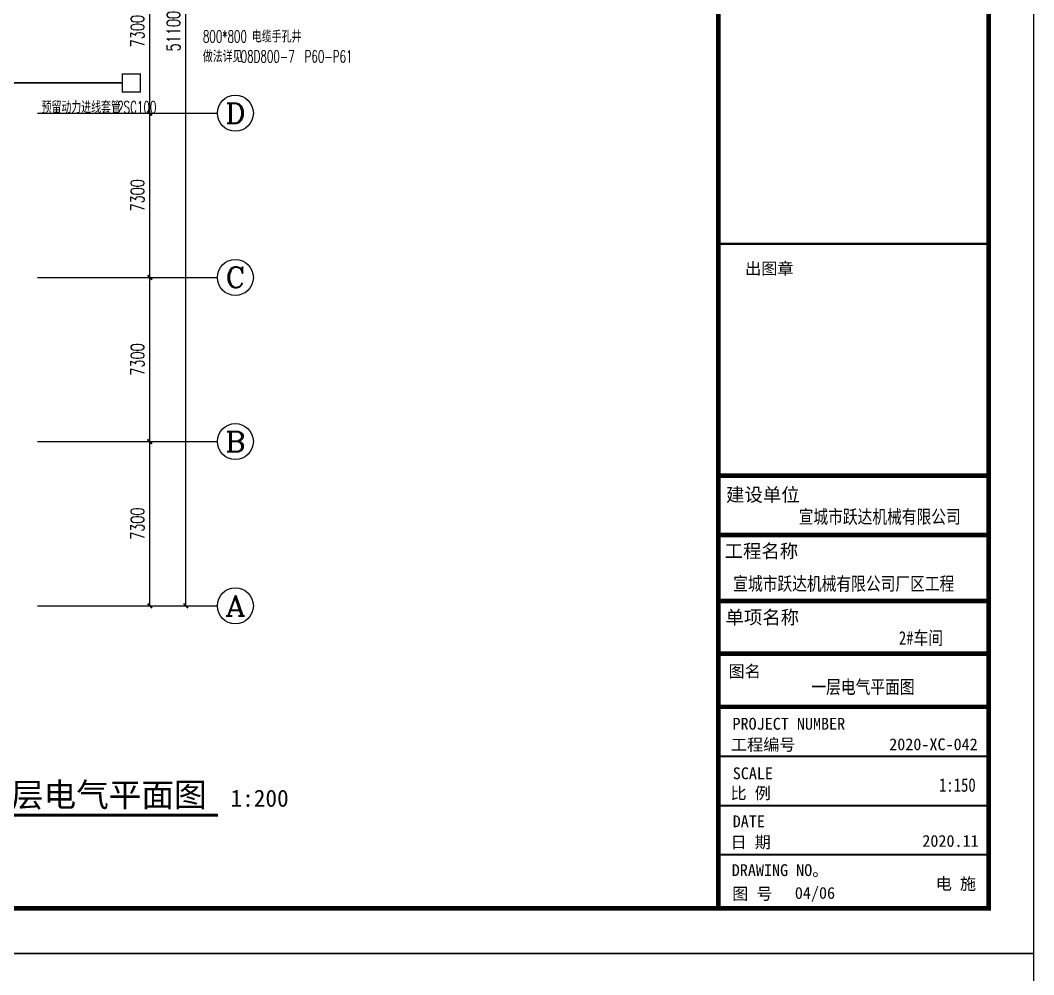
# Model space of a CAD drawing. Extents: x 1680110 to 2699828, y 269661 to 891349.
# Drawn here: x 2435175 to 2480218, y 556282 to 598722 of the extents above; entities that cross this region are included whole.
import ezdxf
from ezdxf.enums import TextEntityAlignment as Align

# ---------------------------------------------------------------- set-up
doc = ezdxf.new("R2010")
doc.units = 0
doc.header["$LTSCALE"] = 1000
doc.header["$MEASUREMENT"] = 0
for name, color, linetype in [('AXIS', 3, 'Continuous'), ('AXIS_TEXT', 7, 'Continuous'), ('DIM-箱柜', 3, 'Continuous'), ('DIM_SYMB', 3, 'Continuous'), ('PUB_TITLE', 4, 'Continuous'), ('TEXT', 7, 'Continuous'), ('WIRE-照明', 1, 'Continuous'), ('中文', 2, 'Continuous'), ('图框', 4, 'Continuous')]:
    doc.layers.add(name, color=color, linetype=linetype)
doc.styles.add('-黑体', font='simhei.ttf', dxfattribs={"width": 0.8})
doc.styles.add('_TCH_AXIS', font='COMPLEX', dxfattribs={"bigfont": 'GBCBIG'})
doc.styles.add('_TCH_DIM_T3', font='SIMPLEX', dxfattribs={"width": 0.705882, "bigfont": 'GBCBIG'})
doc.styles.add('_TEL_DIM', font='SIMPLEX', dxfattribs={"width": 0.8, "height": 3.5, "bigfont": 'HZTXT'})
doc.styles.add('COMPLEX', font='COMPLEX')
doc.styles.add('宋体', font='')
doc.styles.add('黑体', font='simhei.ttf')
doc.styles.get('宋体').set_extended_font_data('NSimSun')
doc.dimstyles.new('_TCH_ARCH&&200', dxfattribs={"dimtxt": 595, "dimasz": 200, "dimexe": 500, "dimexo": 600, "dimgap": 252.5, "dimtad": 1, "dimdec": 0, "dimzin": 0, "dimdsep": 46, "dimtxsty": '_TCH_DIM_T3', "dimblk": 'ARCHTICK', "dimcen": 0.09, "dimclrt": 7, "dimazin": 2, "dimtfac": 1, "dimtdec": 0, "dimtix": 1, "dimtmove": 2, "dimatfit": 3, "dimfxl": 0, "dimtolj": 1, "dimtzin": 0, "dimarcsym": 0})

# ---------------------------------------------------------------- blocks, each defined once
blk = doc.blocks.new('A$C31D40216')
at = {"layer": '图框', "color": 4}
for points, const_width in [([(74, 60000), (74, 0)], 148), ([(74, 14429), (9055, 14429)], 149), ([(74, 12453), (9058, 12453)], 149), ([(74, 10252), (9088, 10252)], 149), ([(74, 8496), (9088, 8496)], 149), ([(74, 6719), (9088, 6719)], 149), ([(74, 5071), (9088, 5071)], 60.5), ([(74, 3426), (9088, 3426)], 60.5), ([(74, 1793), (9088, 1793)], 60.5)]:
    blk.add_lwpolyline(points, dxfattribs=dict(at, const_width=const_width))
at = {"layer": '图框', "color": 0, "const_width": 75}
blk.add_lwpolyline([(74, 22160), (9088, 22160)], dxfattribs=at)
at = {"layer": 'TEXT', "color": 3, "style": '-黑体', "width": 0.8}
for s, height, p in [('宣城市跃达机械有限公司', 450.22, (2752, 12837)), ('宣城市跃达机械有限公司厂区工程', 450.22, (571, 10603)), ('2#车间', 450.2, (6092, 8794)), ('1:150', 450.2, (7429, 3890))]:
    blk.add_text(s, height=height, dxfattribs=at).set_placement(p)
at = {"layer": '图框', "color": 4}
for s, height, style, p in [('出图章', 394.4, '黑体', (967, 21139)), ('建设单位', 450, '黑体', (331, 13570)), ('工程名称', 450, '黑体', (282, 11692)), ('单项名称', 450, '黑体', (312, 9482)), ('图名', 394.4, '黑体', (415, 7709)), ('工程编号', 394.4, '黑体', (493, 5262)), ('2020-XC-042', 394.42, '宋体', (5770, 5275)), ('SCALE', 394.4, '黑体', (555, 4308)), ('比 例', 394.4, '黑体', (479, 3644)), ('DATE', 394.4, '黑体', (553, 2706)), ('日 期', 394.4, '黑体', (479, 2011)), ('2020.11', 394.4, '宋体', (6874, 2053)), ('DRAWING NO。', 394.42, '黑体', (522, 1078)), ('图 号', 394.4, '黑体', (535, 291))]:
    blk.add_text(s, height=height, dxfattribs=dict(at, style=style)).set_placement(p)
at = {"layer": '图框', "color": 0, "style": '黑体'}
blk.add_text('PROJECT NUMBER', height=394.42, dxfattribs=at).set_placement((546, 5959))
at = {"layer": '图框', "color": 3, "style": '宋体'}
blk.add_text('电 施', height=394.4, dxfattribs=at).set_placement((7323, 625))
blk = doc.blocks.new('_ArchTick')
at = {"color": 0, "linetype": 'ByBlock', "const_width": 0.4}
blk.add_lwpolyline([(-0.5, -0.5), (0.5, 0.5)], dxfattribs=at)
blk = doc.blocks.new('*D91')
at = {"layer": 'AXIS', "color": 0, "lineweight": -2, "transparency": 16777216}
for p, q in [((2436533, 579988), (2441433, 579988)), ((2440933, 572688), (2440933, 579988)), ((2436533, 572688), (2441433, 572688))]:
    blk.add_line(p, q, dxfattribs=at)
at = {"layer": 'Defpoints', "color": 0, "transparency": 16777216}
for p in [(2435933, 579988), (2440933, 579988), (2435933, 572688)]:
    blk.add_point(p, dxfattribs=at)
at = {"layer": 'AXIS', "color": 0, "lineweight": -2, "transparency": 16777216, "xscale": 200, "yscale": 200, "zscale": 200}
for p, rotation in [((2440933, 579988), 90), ((2440933, 572688), 270)]:
    blk.add_blockref('_ArchTick', p, dxfattribs=dict(at, rotation=rotation))
at = {"layer": 'AXIS', "color": 7, "transparency": 16777216, "insert": (2440383, 576338), "char_height": 595, "attachment_point": 5, "rotation": 90, "style": '_TCH_DIM_T3'}
blk.add_mtext('\\A1;7300', dxfattribs=at)
blk = doc.blocks.new('*D92')
at = {"layer": 'AXIS', "color": 0, "lineweight": -2, "transparency": 16777216}
for p, q in [((2436533, 587288), (2441433, 587288)), ((2440933, 579988), (2440933, 587288)), ((2436533, 579988), (2441433, 579988))]:
    blk.add_line(p, q, dxfattribs=at)
at = {"layer": 'Defpoints', "color": 0, "transparency": 16777216}
for p in [(2435933, 587288), (2440933, 587288), (2435933, 579988)]:
    blk.add_point(p, dxfattribs=at)
at = {"layer": 'AXIS', "color": 0, "lineweight": -2, "transparency": 16777216, "xscale": 200, "yscale": 200, "zscale": 200}
for p, rotation in [((2440933, 587288), 90), ((2440933, 579988), 270)]:
    blk.add_blockref('_ArchTick', p, dxfattribs=dict(at, rotation=rotation))
at = {"layer": 'AXIS', "color": 7, "transparency": 16777216, "insert": (2440383, 583638), "char_height": 595, "attachment_point": 5, "rotation": 90, "style": '_TCH_DIM_T3'}
blk.add_mtext('\\A1;7300', dxfattribs=at)
blk = doc.blocks.new('*D93')
at = {"layer": 'AXIS', "color": 0, "lineweight": -2, "transparency": 16777216}
for p, q in [((2436533, 594588), (2441433, 594588)), ((2440933, 587288), (2440933, 594588)), ((2436533, 587288), (2441433, 587288))]:
    blk.add_line(p, q, dxfattribs=at)
at = {"layer": 'Defpoints', "color": 0, "transparency": 16777216}
for p in [(2435933, 594588), (2440933, 594588), (2435933, 587288)]:
    blk.add_point(p, dxfattribs=at)
at = {"layer": 'AXIS', "color": 0, "lineweight": -2, "transparency": 16777216, "xscale": 200, "yscale": 200, "zscale": 200}
for p, rotation in [((2440933, 594588), 90), ((2440933, 587288), 270)]:
    blk.add_blockref('_ArchTick', p, dxfattribs=dict(at, rotation=rotation))
at = {"layer": 'AXIS', "color": 7, "transparency": 16777216, "insert": (2440383, 590938), "char_height": 595, "attachment_point": 5, "rotation": 90, "style": '_TCH_DIM_T3'}
blk.add_mtext('\\A1;7300', dxfattribs=at)
blk = doc.blocks.new('*D94')
at = {"layer": 'AXIS', "color": 0, "lineweight": -2, "transparency": 16777216}
for p, q in [((2436533, 601888), (2441433, 601888)), ((2440933, 594588), (2440933, 601888)), ((2436533, 594588), (2441433, 594588))]:
    blk.add_line(p, q, dxfattribs=at)
at = {"layer": 'Defpoints', "color": 0, "transparency": 16777216}
for p in [(2435933, 601888), (2440933, 601888), (2435933, 594588)]:
    blk.add_point(p, dxfattribs=at)
at = {"layer": 'AXIS', "color": 0, "lineweight": -2, "transparency": 16777216, "xscale": 200, "yscale": 200, "zscale": 200}
for p, rotation in [((2440933, 601888), 90), ((2440933, 594588), 270)]:
    blk.add_blockref('_ArchTick', p, dxfattribs=dict(at, rotation=rotation))
at = {"layer": 'AXIS', "color": 7, "transparency": 16777216, "insert": (2440383, 598238), "char_height": 595, "attachment_point": 5, "rotation": 90, "style": '_TCH_DIM_T3'}
blk.add_mtext('\\A1;7300', dxfattribs=at)
blk = doc.blocks.new('*D98')
at = {"layer": 'AXIS', "color": 0, "lineweight": -2, "transparency": 16777216}
for p, q in [((2436533, 623788), (2443033, 623788)), ((2442533, 572688), (2442533, 623788)), ((2436533, 572688), (2443033, 572688))]:
    blk.add_line(p, q, dxfattribs=at)
at = {"layer": 'Defpoints', "color": 0, "transparency": 16777216}
for p in [(2435933, 623788), (2442533, 623788), (2435933, 572688)]:
    blk.add_point(p, dxfattribs=at)
at = {"layer": 'AXIS', "color": 0, "lineweight": -2, "transparency": 16777216, "xscale": 200, "yscale": 200, "zscale": 200}
for p, rotation in [((2442533, 623788), 90), ((2442533, 572688), 270)]:
    blk.add_blockref('_ArchTick', p, dxfattribs=dict(at, rotation=rotation))
at = {"layer": 'AXIS', "color": 7, "transparency": 16777216, "insert": (2441983, 598238), "char_height": 595, "attachment_point": 5, "rotation": 90, "style": '_TCH_DIM_T3'}
blk.add_mtext('\\A1;51100', dxfattribs=at)
blk = doc.blocks.new('_AXISO')
blk.add_circle((0, 0), 0.5)
at = {"layer": 'AXIS_TEXT', "style": 'COMPLEX', "width": 1.041667}
blk.add_attdef('A', text='', height=0.56, dxfattribs=at).set_placement((-0.25, -0.28), (0.25, -0.28), align=Align.FIT)

msp = doc.modelspace()

# ---------------------------------------------------------------- linework, layer by layer
at = {"layer": 'AXIS'}
for p, q in [((2435933.4, 594588), (2443933.4, 594588)), ((2435933.4, 587288), (2443933.4, 587288)), ((2435933.4, 579988), (2443933.4, 579988)), ((2435933.4, 572688), (2443933.4, 572688))]:
    msp.add_line(p, q, dxfattribs=at)
at = {"layer": 'DIM_SYMB', "const_width": 140}
msp.add_lwpolyline([(2433307.9, 563378), (2443960.9, 563378)], dxfattribs=at)
at = {"layer": 'PUB_TITLE'}
for points in [[(2361418.2, 557232.4), (2480218.2, 557232.4), (2480218.2, 641232.4), (2361418.2, 641232.4)], [(2361418.2, 473232.4), (2480218.2, 473232.4), (2480218.2, 557232.4), (2361418.2, 557232.4)]]:
    msp.add_lwpolyline(points, close=True, dxfattribs=at)
at = {"layer": 'PUB_TITLE', "const_width": 200}
msp.add_lwpolyline([(2366418.2, 559232.4), (2478218.2, 559232.4), (2478218.2, 639232.4), (2366418.2, 639232.4)], close=True, dxfattribs=at)
at = {"layer": 'WIRE-照明', "linetype": 'Continuous', "const_width": 75}
msp.add_lwpolyline([(2432116, 595933.2), (2439699.1, 595933.2)], dxfattribs=at)
at = {"layer": '中文', "const_width": 50}
msp.add_lwpolyline([(2439709.1, 596333.2), (2439709.1, 595533.2), (2440509.1, 595533.2), (2440509.1, 596333.2), (2439709.1, 596333.2)], dxfattribs=at)

# ---------------------------------------------------------------- block references
at = {"xscale": 1.333333333333333, "yscale": 1.333333333333333, "zscale": 1.333333333333333}
msp.add_blockref('A$C31D40216', (2466101.2, 559232.4), dxfattribs=at)
at = {"layer": 'AXIS'}
ref = msp.add_blockref('_AXISO', (2444733.4, 594588), dxfattribs=dict(at, xscale=1600, yscale=1600, zscale=1600))
ref.add_attrib('A', 'D', dxfattribs={"layer": 'AXIS_TEXT', "height": 905.1, "style": '_TCH_AXIS', "width": 1.235294}).set_placement((2444280.9, 594135.5), (2445186, 594135.5), align=Align.FIT)
ref = msp.add_blockref('_AXISO', (2444733.4, 587288), dxfattribs=dict(at, xscale=1600, yscale=1600, zscale=1600))
ref.add_attrib('A', 'C', dxfattribs={"layer": 'AXIS_TEXT', "height": 905.1, "style": '_TCH_AXIS', "width": 1.4}).set_placement((2444280.9, 586835.5), (2445186, 586835.5), align=Align.FIT)
ref = msp.add_blockref('_AXISO', (2444733.4, 579988), dxfattribs=dict(at, xscale=1600, yscale=1600, zscale=1600))
ref.add_attrib('A', 'B', dxfattribs={"layer": 'AXIS_TEXT', "height": 905.1, "style": '_TCH_AXIS', "width": 1.235294}).set_placement((2444280.9, 579535.5), (2445186, 579535.5), align=Align.FIT)
ref = msp.add_blockref('_AXISO', (2444733.4, 572688), dxfattribs=dict(at, xscale=1600, yscale=1600, zscale=1600))
ref.add_attrib('A', 'A', dxfattribs={"layer": 'AXIS_TEXT', "height": 905.1, "style": '_TCH_AXIS', "width": 1.166667}).set_placement((2444280.9, 572235.5), (2445186, 572235.5), align=Align.FIT)

# ---------------------------------------------------------------- texts
at = {"layer": 'DIM-箱柜', "color": 7, "style": '_TEL_DIM'}
for s, width, p in [('800*800', 0.64, (2443290, 597734.5)), ('电缆手孔井', 0.8, (2445466, 597734.5)), ('做法详见', 0.8, (2443290, 596848.6)), ('08D800-7', 0.64, (2444970, 596848.6)), ('P60-P61', 0.64, (2447811.4, 596848.6)), ('预留动力进线套管', 0.8, (2436122, 594594.6)), ('2SC100', 0.64, (2439482, 594594.6))]:
    msp.add_text(s, height=525, dxfattribs=dict(at, width=width)).set_placement(p)
at = {"layer": 'DIM_SYMB', "color": 7, "style": '宋体'}
for s, height, p in [('一层电气平面图', 1063.29, (2433307.9, 563751.8)), ('1:200', 759.49, (2444520.9, 563751.8))]:
    msp.add_text(s, height=height, dxfattribs=at).set_placement(p)
at = {"layer": 'TEXT', "color": 3, "style": '-黑体', "width": 0.8}
msp.add_text('一层电气平面图', height=600.3, dxfattribs=at).set_placement((2470336.2, 568779.1))
at = {"layer": '图框', "color": 3, "style": '宋体'}
msp.add_text('04/06', height=525.89, dxfattribs=at).set_placement((2469600.8, 559656.9))

# ---------------------------------------------------------------- dimensions: what is measured, and where the dimension line sits
at = {"layer": 'AXIS'}
for p1, p2, distance, picture, middle in [((2435933.4, 572688), (2435933.4, 623788), -6600, '*D98', (2441983.4, 598238)), ((2435933.4, 594588), (2435933.4, 601888), -5000, '*D94', (2440383.4, 598238)), ((2435933.4, 587288), (2435933.4, 594588), -5000, '*D93', (2440383.4, 590938)), ((2435933.4, 579988), (2435933.4, 587288), -5000, '*D92', (2440383.4, 583638)), ((2435933.4, 572688), (2435933.4, 579988), -5000, '*D91', (2440383.4, 576338))]:
    dim = msp.add_aligned_dim(p1=p1, p2=p2, distance=distance, dimstyle='_TCH_ARCH&&200', dxfattribs=at)
    dim.commit()
    dim.dimension.update_dxf_attribs({"geometry": picture, "text_midpoint": middle})

doc.saveas('drawing.dxf')
